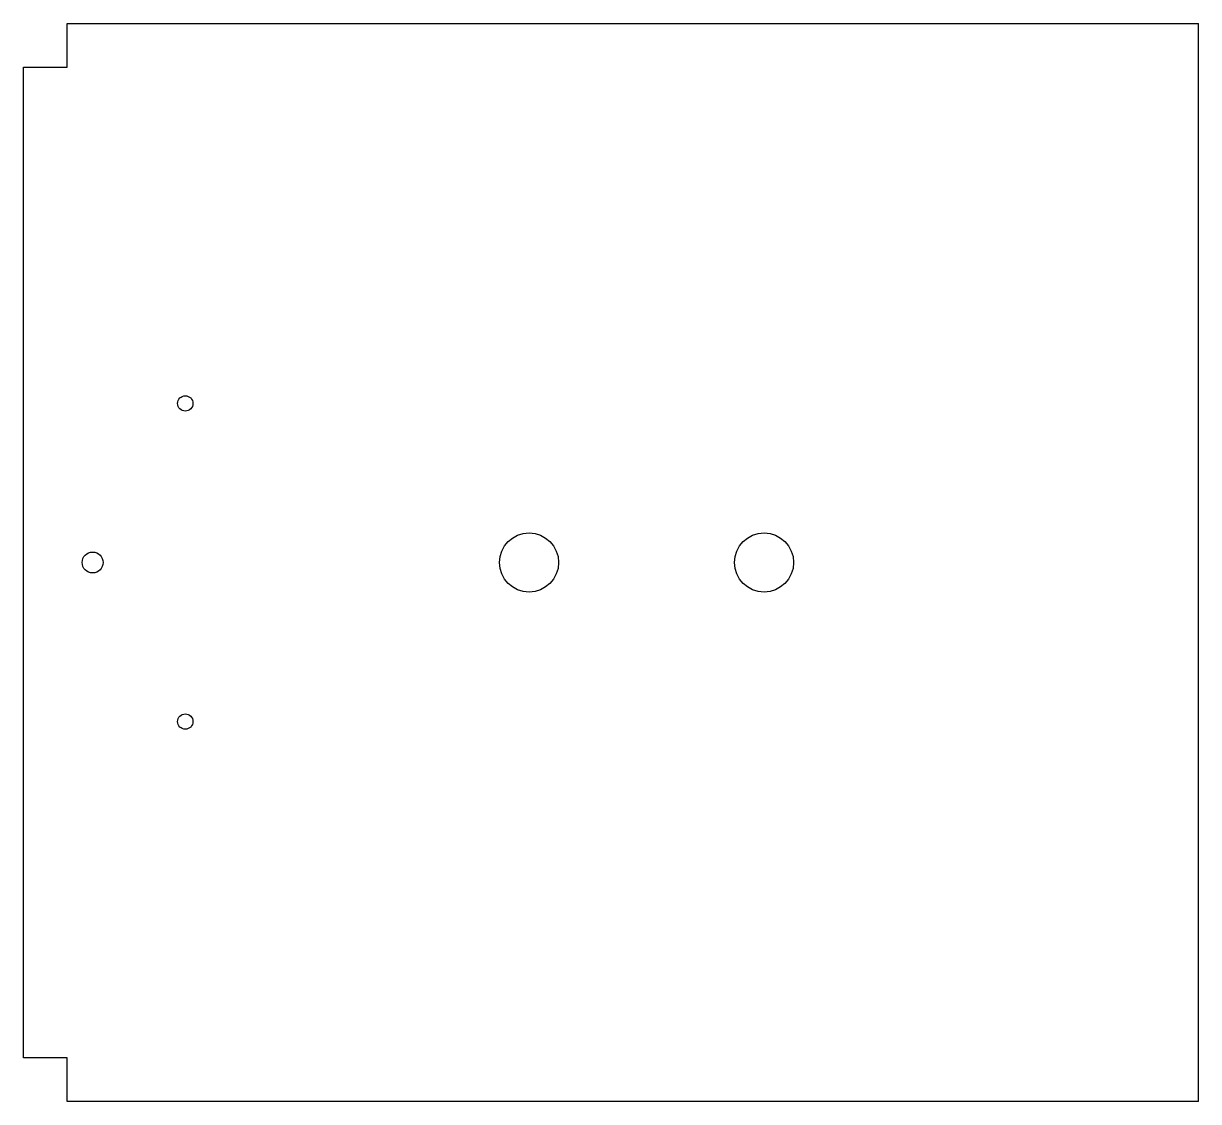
# Model space of a CAD drawing. Header units: inches. Extents: x -9 to 8.5, y -8 to 8.
import ezdxf

# ---------------------------------------------------------------- set-up
doc = ezdxf.new("R2010")
doc.units = ezdxf.units.IN
doc.header["$MEASUREMENT"] = 0

msp = doc.modelspace()

# ---------------------------------------------------------------- linework, layer by layer
at = {"color": 7, "linetype": 'Continuous', "lineweight": 25}
for p, q in [((-8.362, 7.377), (-8.362, 8.029)), ((-8.362, 8.029), (8.485, 8.029)), ((8.485, -8.029), (8.485, 8.029)), ((-9.014, -7.377), (-9.014, 7.377)), ((-9.014, 7.377), (-8.362, 7.377)), ((-8.362, -7.377), (-9.014, -7.377)), ((-8.362, -8.029), (-8.362, -7.377)), ((8.485, -8.029), (-8.362, -8.029))]:
    msp.add_line(p, q, dxfattribs=at)
for centre, radius in [((-6.605, 2.37), 0.114), ((-1.485, 0), 0.44), ((2.015, 0), 0.44), ((-7.985, 0), 0.156), ((-6.605, -2.37), 0.114)]:
    msp.add_circle(centre, radius, dxfattribs=at)

doc.saveas('drawing.dxf')
